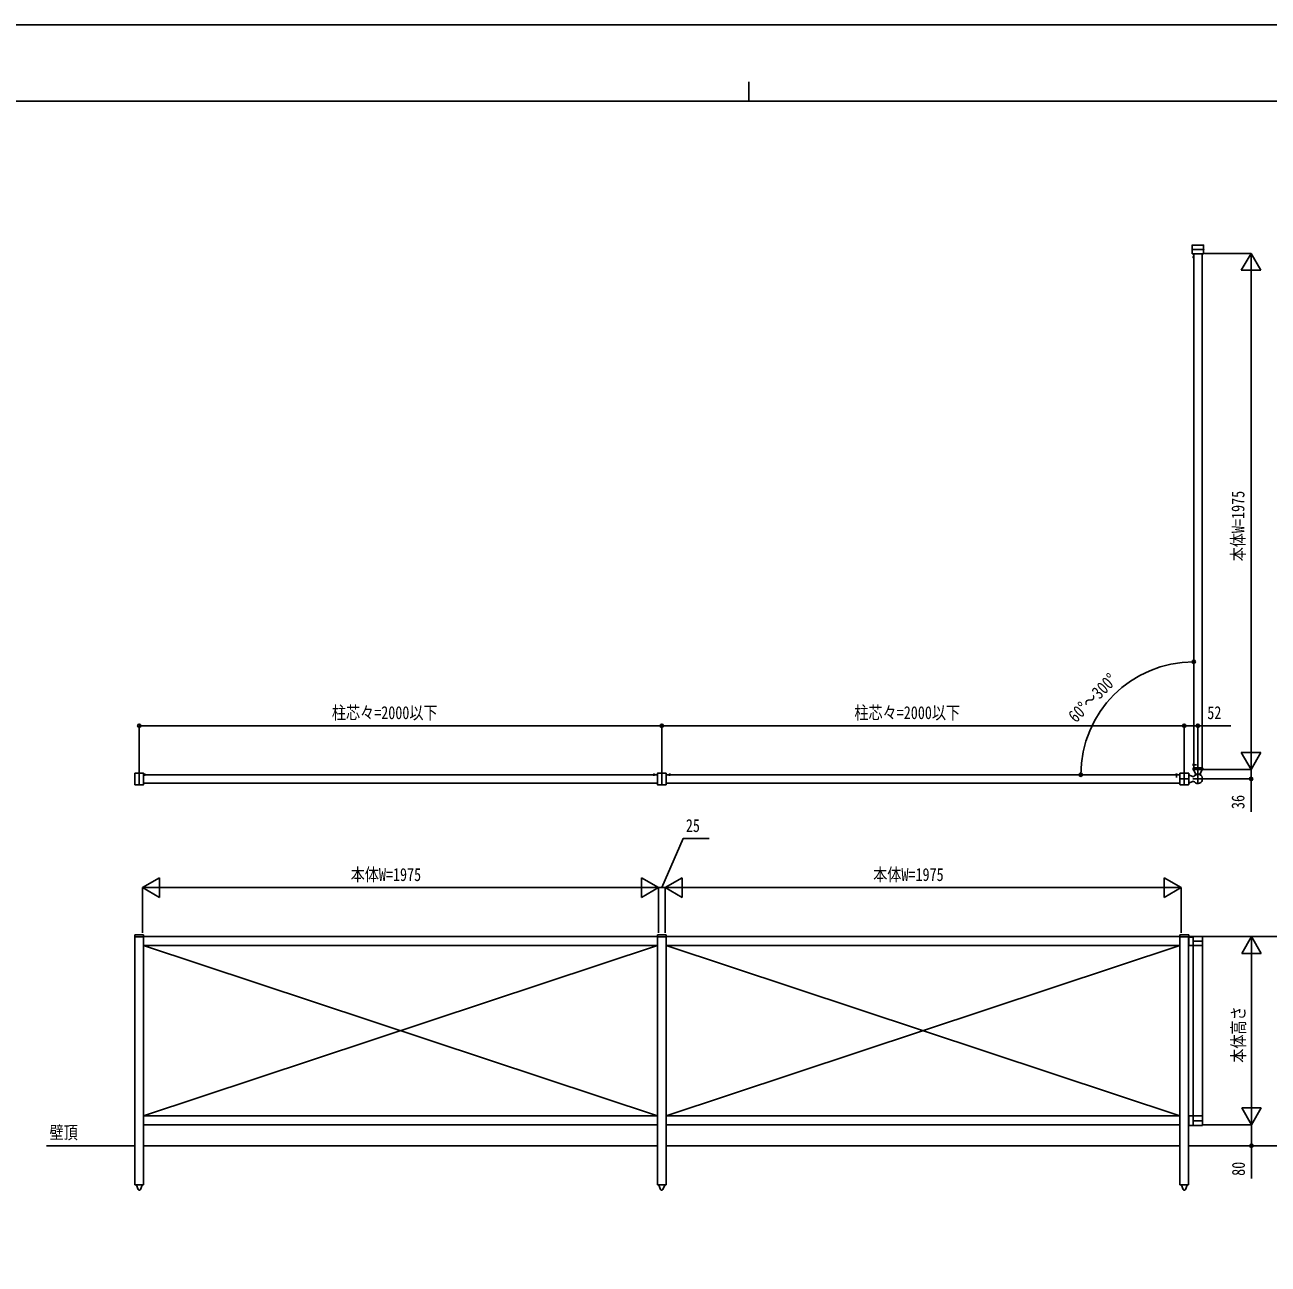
# Model space of a CAD drawing. Units: millimetres, scale not verified. Extents: x -6308 to 6308, y -4455 to 4455.
# Drawn here: x -2779 to 1980, y -287 to 4455 of the extents above; entities that cross this region are included whole.
import ezdxf
from ezdxf.enums import TextEntityAlignment as Align

# ---------------------------------------------------------------- set-up
doc = ezdxf.new("R2010")
doc.units = ezdxf.units.MM
doc.header["$LTSCALE"] = 20
for name, color, linetype in [('0-2_USER1', 3, 'Continuous'), ('0-3_YKK_A1', 4, 'Continuous'), ('0-4_YKK_D', 6, 'Continuous'), ('0-5_YKK_ZWAK', 7, 'Continuous')]:
    doc.layers.add(name, color=color, linetype=linetype)
doc.styles.add('ＭＳ ゴシック', font='')
doc.styles.get('ＭＳ ゴシック').set_extended_font_data('MS Gothic')

msp = doc.modelspace()

# ---------------------------------------------------------------- linework, layer by layer
at = {"layer": '0-3_YKK_A1'}
for p, q in [((1734.92, 3595.8), (1686.02, 3595.8)), ((1689.03, 3579.6), (1689.03, 3612)), ((1689.53, 3612.5), (1690.53, 3612.5)), ((1689.53, 3579.1), (1690.53, 3579.1)), ((1690.53, 3579.1), (1731.53, 3579.1)), ((1695.03, 3579.1), (1695.03, 1611.8)), ((1695.03, 3562.2), (1695.03, 3569.4)), ((1727.03, 1611.8), (1727.03, 3579.1)), ((1731.53, 3579.1), (1732.53, 3579.1)), ((1733.03, 3612), (1733.03, 3579.6)), ((1691.53, 3565.8), (1698.61, 3565.8)), ((1693.06, 3567.85), (1694.88, 3566.95)), ((1693.06, 3563.75), (1694.88, 3564.66)), ((1695.49, 3565.8), (1694.88, 3566.95)), ((1695.49, 3565.8), (1694.88, 3564.66)), ((1691.53, 1623.3), (1705.68, 1623.3)), ((1693.06, 1625.35), (1694.88, 1624.45)), ((1693.06, 1621.25), (1694.88, 1622.16)), ((1695.49, 1623.3), (1694.88, 1624.45)), ((1695.49, 1623.3), (1694.88, 1622.16)), ((1695.03, 1626.9), (1695.03, 1619.7)), ((-2357.67, 1591.3), (-2357.67, 1590.3)), ((-2324.77, 1591.8), (-2357.17, 1591.8)), ((-2340.97, 1545.91), (-2340.97, 1594.81)), ((-2317.37, 1585.8), (-2324.57, 1585.8)), ((-2324.27, 1591.3), (-2324.27, 1590.3)), ((-2324.27, 1590.3), (-2324.27, 1549.3)), ((-357.67, 1585.8), (-2324.27, 1585.8)), ((-2323.02, 1587.77), (-2322.12, 1585.95)), ((-2320.97, 1585.34), (-2322.12, 1585.95)), ((-2320.97, 1589.3), (-2320.97, 1582.22)), ((-2320.97, 1585.34), (-2319.83, 1585.95)), ((-2318.92, 1587.77), (-2319.83, 1585.95)), ((-367.37, 1585.8), (-374.57, 1585.8)), ((-373.02, 1587.77), (-372.12, 1585.95)), ((-370.97, 1585.34), (-372.12, 1585.95)), ((-370.97, 1589.3), (-370.97, 1582.22)), ((-370.97, 1585.34), (-369.83, 1585.95)), ((-368.92, 1587.77), (-369.83, 1585.95)), ((-357.67, 1591.3), (-357.67, 1590.3)), ((-324.77, 1591.8), (-357.17, 1591.8)), ((-340.97, 1545.36), (-340.97, 1594.81)), ((-324.27, 1591.3), (-324.27, 1590.3)), ((-324.27, 1590.3), (-324.27, 1549.3)), ((-324.27, 1585.8), (1642.33, 1585.8)), ((-307.37, 1585.8), (-314.57, 1585.8)), ((-313.02, 1587.77), (-312.12, 1585.95)), ((-310.97, 1585.34), (-312.12, 1585.95)), ((-310.97, 1589.3), (-310.97, 1582.22)), ((-310.97, 1585.34), (-309.83, 1585.95)), ((-308.92, 1587.77), (-309.83, 1585.95)), ((1632.63, 1585.8), (1625.43, 1585.8)), ((1626.98, 1587.77), (1627.88, 1585.95)), ((1629.03, 1585.34), (1627.88, 1585.95)), ((1629.03, 1589.3), (1629.03, 1575.15)), ((1629.03, 1585.34), (1630.17, 1585.95)), ((1631.08, 1587.77), (1630.17, 1585.95)), ((1642.33, 1591.3), (1642.33, 1590.3)), ((1642.83, 1591.8), (1675.23, 1591.8)), ((1659.03, 1545.01), (1659.03, 1593.1)), ((1675.73, 1591.3), (1675.73, 1590.3)), ((1675.73, 1590.3), (1675.73, 1549.3)), ((1675.73, 1585.9), (1676.61, 1585.9)), ((1676.61, 1585.9), (1676.54, 1585.6)), ((1676.61, 1585.9), (1690.36, 1579.49)), ((1732.09, 1605.8), (1690.1, 1605.8)), ((1692.89, 1606.1), (1692.94, 1611.5)), ((1693.89, 1605.8), (1693.19, 1605.8)), ((1693.24, 1611.8), (1693.94, 1611.8)), ((1694.35, 1605.8), (1693.89, 1605.8)), ((1694.35, 1605.8), (1694.54, 1606.1)), ((1703.4, 1586.38), (1694.35, 1605.8)), ((1694.36, 1611.8), (1727.92, 1611.8)), ((1705.14, 1608.3), (1699.09, 1608.3)), ((1708.79, 1608.3), (1713.49, 1608.3)), ((1711.03, 1550.1), (1711.03, 1589.5)), ((1723.19, 1608.3), (1717.14, 1608.3)), ((1727.92, 1605.8), (1718.87, 1586.38)), ((1723.19, 1608.3), (1727.89, 1608.3)), ((1727.73, 1606.1), (1727.92, 1605.8)), ((1727.92, 1611.5), (1727.89, 1608.3)), ((1727.92, 1611.8), (1728.34, 1611.8)), ((1727.92, 1611.5), (1727.92, 1611.8)), ((1728.38, 1605.8), (1727.92, 1605.8)), ((1728.34, 1611.8), (1729.04, 1611.8)), ((1729.08, 1605.8), (1728.38, 1605.8)), ((1729.34, 1611.5), (1729.38, 1606.1)), ((-2357.17, 1547.8), (-2324.77, 1547.8)), ((-2324.27, 1553.8), (-357.67, 1553.8)), ((-2324.27, 1549.3), (-2324.27, 1548.3)), ((-357.17, 1547.8), (-324.77, 1547.8)), ((1642.33, 1553.8), (-324.27, 1553.8)), ((-324.27, 1549.3), (-324.27, 1548.3)), ((1675.23, 1547.8), (1642.83, 1547.8)), ((1643.01, 1569.8), (1657.44, 1569.8)), ((1645.37, 1569.8), (1651.94, 1569.8)), ((1679.02, 1569.8), (1660.61, 1569.8)), ((1677.49, 1569.8), (1660.71, 1569.8)), ((1672.69, 1569.9), (1666.12, 1569.9)), ((1676.61, 1553.7), (1675.73, 1553.7)), ((1675.73, 1549.3), (1675.73, 1548.3)), ((1676.54, 1554), (1676.61, 1553.7)), ((1690.36, 1560.11), (1676.61, 1553.7)), ((1731.13, 1569.8), (1691.15, 1569.8)), ((-2357.67, 973.3), (-2324.27, 973.3)), ((-2357.47, 965.8), (-2357.47, 16.3)), ((-2324.47, 965.8), (-2324.47, 16.3)), ((-2324.27, 973.3), (-2324.27, 965.8)), ((-357.67, 966.3), (-2324.27, 966.3)), ((-357.67, 973.3), (-357.67, 965.8)), ((-324.27, 973.3), (-357.67, 973.3)), ((-357.47, 965.8), (-357.47, 16.3)), ((-324.47, 965.8), (-324.47, 16.3)), ((-324.27, 966.3), (1642.33, 966.3)), ((1642.33, 973.3), (1642.33, 965.8)), ((1675.73, 973.3), (1642.33, 973.3)), ((1642.53, 965.8), (1642.53, 16.3)), ((1675.53, 965.8), (1675.53, 16.3)), ((1675.73, 966.5), (1693.24, 966.5)), ((1676.2, 932.3), (1676.2, 962.25)), ((1693.22, 932.3), (1693.22, 966.5)), ((1728.62, 966.5), (1693.22, 966.5)), ((1728.62, 966.5), (1728.62, 932.3)), ((-357.47, 932.3), (-2324.47, 932.3)), ((-357.47, 280.3), (-2324.47, 932.3)), ((-357.47, 932.3), (-2324.47, 280.3)), ((-324.47, 932.3), (1642.53, 932.3)), ((-324.47, 280.3), (1642.53, 932.3)), ((-324.47, 932.3), (1642.53, 280.3)), ((1728.62, 949.4), (1693.22, 949.4)), ((1694.72, 932.3), (1693.22, 932.3)), ((1693.44, 932.3), (1693.44, 280.3)), ((1723.92, 932.3), (1693.44, 932.3)), ((1694.72, 932.3), (1697.92, 932.3)), ((1708.52, 932.3), (1697.92, 932.3)), ((1713.32, 932.3), (1708.52, 932.3)), ((1723.92, 932.3), (1727.12, 932.3)), ((1728.62, 932.3), (1727.12, 932.3)), ((1728.44, 932.3), (1728.44, 280.3)), ((-357.47, 280.3), (-2324.47, 280.3)), ((-2324.47, 246.3), (-357.47, 246.3)), ((-324.47, 280.3), (1642.53, 280.3)), ((1642.53, 246.3), (-324.47, 246.3)), ((1675.53, 244), (1693.24, 244)), ((1676.18, 244), (1676.18, 280.3)), ((1693.22, 269.7), (1693.22, 280.3)), ((1694.72, 280.3), (1693.22, 280.3)), ((1693.22, 244), (1693.22, 269.7)), ((1728.62, 262.15), (1693.22, 262.15)), ((1694.72, 244), (1693.22, 244)), ((1728.62, 244), (1693.22, 244)), ((1728.62, 280.3), (1694.72, 280.3)), ((1728.62, 280.3), (1728.62, 269.7)), ((1728.62, 269.7), (1728.62, 244)), ((-2357.47, 166.3), (-2695.95, 166.3)), ((-357.47, 166.3), (-2324.47, 166.3)), ((-324.47, 166.3), (1642.53, 166.3)), ((1675.53, 166.3), (1832.22, 166.3)), ((-2324.47, 16.3), (-2357.47, 16.3)), ((-2352.17, 16.3), (-2329.77, 16.3)), ((-2336.35, -0.61), (-2329.77, 15.3)), ((-2329.77, 15.3), (-2329.77, 16.3)), ((-357.47, 16.3), (-324.47, 16.3)), ((-352.17, 15.3), (-352.17, 16.3)), ((-329.77, 16.3), (-352.17, 16.3)), ((-345.59, -0.61), (-352.17, 15.3)), ((1642.53, 16.3), (1675.53, 16.3)), ((1647.83, 15.3), (1647.83, 16.3)), ((1670.23, 16.3), (1647.83, 16.3)), ((1654.41, -0.61), (1647.83, 15.3))]:
    msp.add_line(p, q, dxfattribs=at)
for points in [[(1689.53, 3612.5), (1689.43, 3612.49), (1689.34, 3612.46), (1689.25, 3612.42), (1689.18, 3612.35), (1689.11, 3612.28), (1689.07, 3612.19), (1689.04, 3612.1), (1689.03, 3612)], [(1689.53, 3579.1), (1689.43, 3579.11), (1689.34, 3579.14), (1689.25, 3579.18), (1689.18, 3579.25), (1689.11, 3579.32), (1689.07, 3579.41), (1689.04, 3579.5), (1689.03, 3579.6)], [(1690.53, 3612.5), (1731.53, 3612.5), (1732.53, 3612.5)], [(1732.53, 3612.5), (1732.63, 3612.49), (1732.72, 3612.46), (1732.81, 3612.42), (1732.88, 3612.35), (1732.95, 3612.28), (1732.99, 3612.19), (1733.02, 3612.1), (1733.03, 3612)], [(1732.53, 3579.1), (1732.63, 3579.11), (1732.72, 3579.14), (1732.81, 3579.18), (1732.88, 3579.25), (1732.95, 3579.32), (1732.99, 3579.41), (1733.02, 3579.5), (1733.03, 3579.6)], [(-2357.67, 1591.3), (-2357.66, 1591.4), (-2357.63, 1591.49), (-2357.59, 1591.58), (-2357.52, 1591.65), (-2357.45, 1591.72), (-2357.36, 1591.76), (-2357.27, 1591.79), (-2357.17, 1591.8)], [(-2357.67, 1590.3), (-2357.67, 1549.3), (-2357.67, 1548.3)], [(-2324.27, 1591.3), (-2324.28, 1591.4), (-2324.31, 1591.49), (-2324.35, 1591.58), (-2324.42, 1591.65), (-2324.49, 1591.72), (-2324.58, 1591.76), (-2324.67, 1591.79), (-2324.77, 1591.8)], [(-357.67, 1591.3), (-357.66, 1591.4), (-357.63, 1591.49), (-357.59, 1591.58), (-357.52, 1591.65), (-357.45, 1591.72), (-357.36, 1591.76), (-357.27, 1591.79), (-357.17, 1591.8)], [(-357.67, 1590.3), (-357.67, 1549.3), (-357.67, 1548.3)], [(-324.27, 1591.3), (-324.28, 1591.4), (-324.31, 1591.49), (-324.35, 1591.58), (-324.42, 1591.65), (-324.49, 1591.72), (-324.58, 1591.76), (-324.67, 1591.79), (-324.77, 1591.8)], [(1642.33, 1591.3), (1642.34, 1591.4), (1642.37, 1591.49), (1642.41, 1591.58), (1642.48, 1591.65), (1642.55, 1591.72), (1642.64, 1591.76), (1642.73, 1591.79), (1642.83, 1591.8)], [(1642.33, 1590.3), (1642.33, 1549.3), (1642.33, 1548.3)], [(1675.73, 1591.3), (1675.72, 1591.4), (1675.69, 1591.49), (1675.65, 1591.58), (1675.58, 1591.65), (1675.51, 1591.72), (1675.42, 1591.76), (1675.33, 1591.79), (1675.23, 1591.8)], [(1693.94, 1611.8), (1694.36, 1611.8), (1694.36, 1611.5)], [(1694.36, 1611.5), (1694.39, 1608.3), (1699.09, 1608.3)], [(1705.14, 1608.3), (1705.71, 1608.3), (1708.79, 1608.3)], [(1713.49, 1608.3), (1716.56, 1608.3), (1717.14, 1608.3)], [(-2357.67, 1548.3), (-2357.66, 1548.2), (-2357.63, 1548.11), (-2357.59, 1548.02), (-2357.52, 1547.95), (-2357.45, 1547.88), (-2357.36, 1547.84), (-2357.27, 1547.81), (-2357.17, 1547.8)], [(-2324.27, 1548.3), (-2324.28, 1548.2), (-2324.31, 1548.11), (-2324.35, 1548.02), (-2324.42, 1547.95), (-2324.49, 1547.88), (-2324.58, 1547.84), (-2324.67, 1547.81), (-2324.77, 1547.8)], [(-357.67, 1548.3), (-357.66, 1548.2), (-357.63, 1548.11), (-357.59, 1548.02), (-357.52, 1547.95), (-357.45, 1547.88), (-357.36, 1547.84), (-357.27, 1547.81), (-357.17, 1547.8)], [(-324.27, 1548.3), (-324.28, 1548.2), (-324.31, 1548.11), (-324.35, 1548.02), (-324.42, 1547.95), (-324.49, 1547.88), (-324.58, 1547.84), (-324.67, 1547.81), (-324.77, 1547.8)], [(1642.33, 1548.3), (1642.34, 1548.2), (1642.37, 1548.11), (1642.41, 1548.02), (1642.48, 1547.95), (1642.55, 1547.88), (1642.64, 1547.84), (1642.73, 1547.81), (1642.83, 1547.8)], [(1675.73, 1548.3), (1675.72, 1548.2), (1675.69, 1548.11), (1675.65, 1548.02), (1675.58, 1547.95), (1675.51, 1547.88), (1675.42, 1547.84), (1675.33, 1547.81), (1675.23, 1547.8)], [(-2357.67, 973.3), (-2357.67, 965.8), (-2324.27, 965.8)], [(-324.27, 973.3), (-324.27, 965.8), (-357.67, 965.8)], [(1675.73, 973.3), (1675.73, 965.8), (1642.33, 965.8)], [(1676.91, 963.1), (1676.18, 963.1), (1675.53, 963.1)], [(1676.2, 962.25), (1676.35, 962.63), (1676.54, 962.8), (1676.8, 962.95), (1676.93, 963.01), (1677.11, 963.07), (1677.46, 963.16)], [(1677.46, 963.16), (1680.91, 963.84), (1684.43, 964.44), (1687.99, 964.97), (1691.61, 965.42)], [(1694.62, 932.3), (1676.2, 932.3), (1675.53, 932.3)], [(1693.22, 280.3), (1676.18, 280.3), (1675.53, 280.3)], [(-2352.17, 16.3), (-2352.17, 15.3), (-2345.59, -0.61)], [(-329.77, 16.3), (-329.77, 15.3), (-336.35, -0.61)], [(1670.23, 16.3), (1670.23, 15.3), (1663.65, -0.61)]]:
    msp.add_lwpolyline(points, dxfattribs=at)
for centre, radius, start, end in [((1696.73, 3565.8), 4.2, 117.28096, 242.71904), ((1694.88, 3569.4), 0.154, 0, 117.28096), ((1726.98, 3595.8), 6.55, 337.46393, 22.53607), ((1694.88, 3562.2), 0.154, 242.71904, 0), ((1696.73, 1623.3), 4.2, 117.28096, 242.71904), ((1694.88, 1626.9), 0.154, 0, 117.28096), ((1694.88, 1619.7), 0.154, 242.71904, 0), ((-2324.57, 1585.95), 0.154, 152.71904, 270), ((-2320.97, 1584.1), 4.2, 27.28096, 152.71904), ((-2317.37, 1585.95), 0.154, 270, 27.28096), ((-374.57, 1585.95), 0.154, 152.71904, 270), ((-370.97, 1584.1), 4.2, 27.28096, 152.71904), ((-367.37, 1585.95), 0.154, 270, 27.28096), ((-314.57, 1585.95), 0.154, 152.71904, 270), ((-310.97, 1584.1), 4.2, 27.28096, 152.71904), ((-307.37, 1585.95), 0.154, 270, 27.28096), ((1625.43, 1585.95), 0.154, 152.71904, 270), ((1629.03, 1584.1), 4.2, 27.28096, 152.71904), ((1632.63, 1585.95), 0.154, 270, 27.28096), ((1692.89, 1584.93), 6, 245, 320.33515), ((1693.19, 1606.1), 0.3, 179.5, 270), ((1693.24, 1611.5), 0.3, 90, 179.5), ((1711.14, 1569.8), 17.7, 219.66485, 140.33515), ((1696.01, 1588.04), 6, 309.66485, 25), ((1703.68, 1586.51), 0.3, 205, 294.06068), ((1711.14, 1569.8), 18, 65.93932, 114.06068), ((1718.6, 1586.51), 0.3, 245.93932, 335), ((1726.27, 1588.04), 6, 155, 230.33515), ((1729.04, 1611.5), 0.3, 0.5, 90), ((1729.08, 1606.1), 0.3, 270, 0.5), ((-2340.97, 1553.85), 6.55, 247.46393, 292.53607), ((-340.97, 1553.85), 6.55, 247.46393, 292.53607), ((1659.03, 1553.85), 6.55, 247.46393, 292.53607), ((1692.89, 1554.67), 6, 39.66485, 115), ((-2340.97, 1.3), 5, 202.46633, 256.70293), ((-2340.97, 1.3), 5, 256.70293, 283.29707), ((-2340.97, 1.3), 5, 283.29707, 337.53367), ((-340.97, 1.3), 5, 202.46633, 256.70293), ((-340.97, 1.3), 5, 256.70293, 283.29707), ((-340.97, 1.3), 5, 283.29707, 337.53367), ((1659.03, 1.3), 5, 202.46633, 256.70293), ((1659.03, 1.3), 5, 256.70293, 283.29707), ((1659.03, 1.3), 5, 283.29707, 337.53367)]:
    msp.add_arc(centre, radius, start, end, dxfattribs=at)
at = {"layer": '0-4_YKK_D'}
for p, q in [((1735.92, 3580.8), (1915.53, 3580.8)), ((1914.53, 3580.8), (1877.03, 3515.85)), ((1914.53, 3580.8), (1952.03, 3515.85)), ((1914.53, 3580.8), (1914.53, 3450.9)), ((1877.03, 3515.85), (1952.03, 3515.85)), ((1914.53, 3505.8), (1914.53, 1680.8)), ((-2340.97, 1595.81), (-2340.97, 1774.3)), ((-340.97, 1773.3), (-2340.97, 1773.3)), ((-340.97, 1595.81), (-340.97, 1774.3)), ((-340.97, 1595.81), (-340.97, 1774.3)), ((-340.97, 1773.3), (1659.03, 1773.3)), ((1659.03, 1595.81), (1659.03, 1774.3)), ((1659.03, 1594.1), (1659.03, 1774.3)), ((1711.03, 1590.5), (1711.03, 1774.3)), ((1914.53, 1605.8), (1914.53, 1735.7)), ((1914.53, 1605.8), (1877.03, 1670.75)), ((1952.03, 1670.75), (1877.03, 1670.75)), ((1914.53, 1605.8), (1952.03, 1670.75)), ((1733.09, 1605.8), (1915.53, 1605.8)), ((1733.09, 1605.8), (1915.53, 1605.8)), ((1732.13, 1569.8), (1915.53, 1569.8)), ((-2328.47, 1153.8), (-2263.52, 1191.3)), ((-2263.52, 1116.3), (-2263.52, 1191.3)), ((-353.47, 1153.8), (-418.42, 1191.3)), ((-418.42, 1191.3), (-418.42, 1116.3)), ((-328.47, 1153.8), (-263.52, 1191.3)), ((-263.52, 1116.3), (-263.52, 1191.3)), ((1646.53, 1153.8), (1581.58, 1191.3)), ((1581.58, 1191.3), (1581.58, 1116.3)), ((-2328.47, 981.44), (-2328.47, 1154.8)), ((-2328.47, 1153.8), (-2263.52, 1116.3)), ((-2328.47, 1153.8), (-2198.57, 1153.8)), ((-2253.47, 1153.8), (-428.47, 1153.8)), ((-353.47, 1153.8), (-483.37, 1153.8)), ((-353.47, 1153.8), (-418.42, 1116.3)), ((-353.47, 981.44), (-353.47, 1154.8)), ((-353.47, 981.44), (-353.47, 1154.8)), ((-353.47, 1153.8), (-328.47, 1153.8)), ((-328.47, 981.44), (-328.47, 1154.8)), ((-328.47, 981.44), (-328.47, 1154.8)), ((-328.47, 1153.8), (-263.52, 1116.3)), ((-328.47, 1153.8), (-198.57, 1153.8)), ((1571.53, 1153.8), (-253.47, 1153.8)), ((1646.53, 1153.8), (1516.63, 1153.8)), ((1646.53, 1153.8), (1581.58, 1116.3)), ((1646.53, 981.44), (1646.53, 1154.8)), ((1729.44, 966.3), (1917.12, 966.3)), ((1729.44, 966.3), (2104.62, 966.3)), ((1916.12, 966.3), (1878.62, 901.35)), ((1916.12, 966.3), (1953.62, 901.35)), ((1916.12, 966.3), (1916.12, 836.4)), ((1878.62, 901.35), (1953.62, 901.35)), ((1916.12, 891.3), (1916.12, 321.3)), ((1916.12, 246.3), (1916.12, 376.2)), ((1916.12, 246.3), (1878.62, 311.25)), ((1953.62, 311.25), (1878.62, 311.25)), ((1916.12, 246.3), (1953.62, 311.25)), ((1729.44, 246.3), (1917.12, 246.3)), ((1729.44, 246.3), (1917.12, 246.3)), ((1746.44, 166.3), (2104.62, 166.3)), ((1829.44, 166.3), (1917.12, 166.3))]:
    msp.add_line(p, q, dxfattribs=at)
for points in [[(1659.03, 1773.3), (1711.03, 1773.3), (1836.73, 1773.3)], [(1914.53, 1605.8), (1914.53, 1569.8), (1914.53, 1444.1)], [(-340.97, 1153.8), (-259.37, 1341.3), (-159.17, 1341.3)], [(1916.12, 246.3), (1916.12, 166.3), (1916.12, 40.6)]]:
    msp.add_lwpolyline(points, dxfattribs=at)
for centre in [(1695.03, 2017.93), (-2340.97, 1773.3), (-340.97, 1773.3), (-340.97, 1773.3), (1659.03, 1773.3), (1659.03, 1773.3), (1711.03, 1773.3), (1262.9, 1585.8), (1914.53, 1569.8), (1916.12, 166.3)]:
    msp.add_circle(centre, 6.38, dxfattribs=at)
msp.add_arc((1695.03, 1585.8), 432.13, 90, 180, dxfattribs=at)
at = {"layer": '0-5_YKK_ZWAK'}
for p, q in [((-7.47, 4237.5), (-7.47, 4162.5)), ((5842.53, 4162.5), (-5857.47, 4162.5))]:
    msp.add_line(p, q, dxfattribs=at)
msp.add_lwpolyline([(-6307.5, -4455), (6307.5, -4455), (6307.5, 4455), (-6307.5, 4455)], close=True, dxfattribs=at)

# ---------------------------------------------------------------- texts
at = {"layer": '0-2_USER1', "style": 'ＭＳ ゴシック', "width": 0.8}
msp.add_text('壁頂', height=49.49, dxfattribs=at).set_placement((-2684.4, 177.29), align=Align.BOTTOM_LEFT)
at = {"layer": '0-4_YKK_D', "style": 'ＭＳ ゴシック', "width": 0.8}
for s, rotation, p in [('本体W=1975', 90, (1904.03, 2402.5)), ('60°～300°', 45, (1254.76, 1771.51)), ('36', 90, (1904.03, 1454.6)), ('本体高さ', 90, (1905.62, 483.9)), ('80', 90, (1905.62, 51.1))]:
    msp.add_text(s, height=49.49, rotation=rotation, dxfattribs=at).set_placement(p, align=Align.BOTTOM_LEFT)
for s, p in [('柱芯々=2000以下', (-1603.77, 1783.8)), ('柱芯々=2000以下', (396.23, 1783.8)), ('52', (1747.03, 1783.8)), ('25', (-248.87, 1351.8)), ('本体W=1975', (-1531.77, 1164.3)), ('本体W=1975', (468.23, 1164.3))]:
    msp.add_text(s, height=49.49, dxfattribs=at).set_placement(p, align=Align.BOTTOM_LEFT)

doc.saveas('drawing.dxf')
